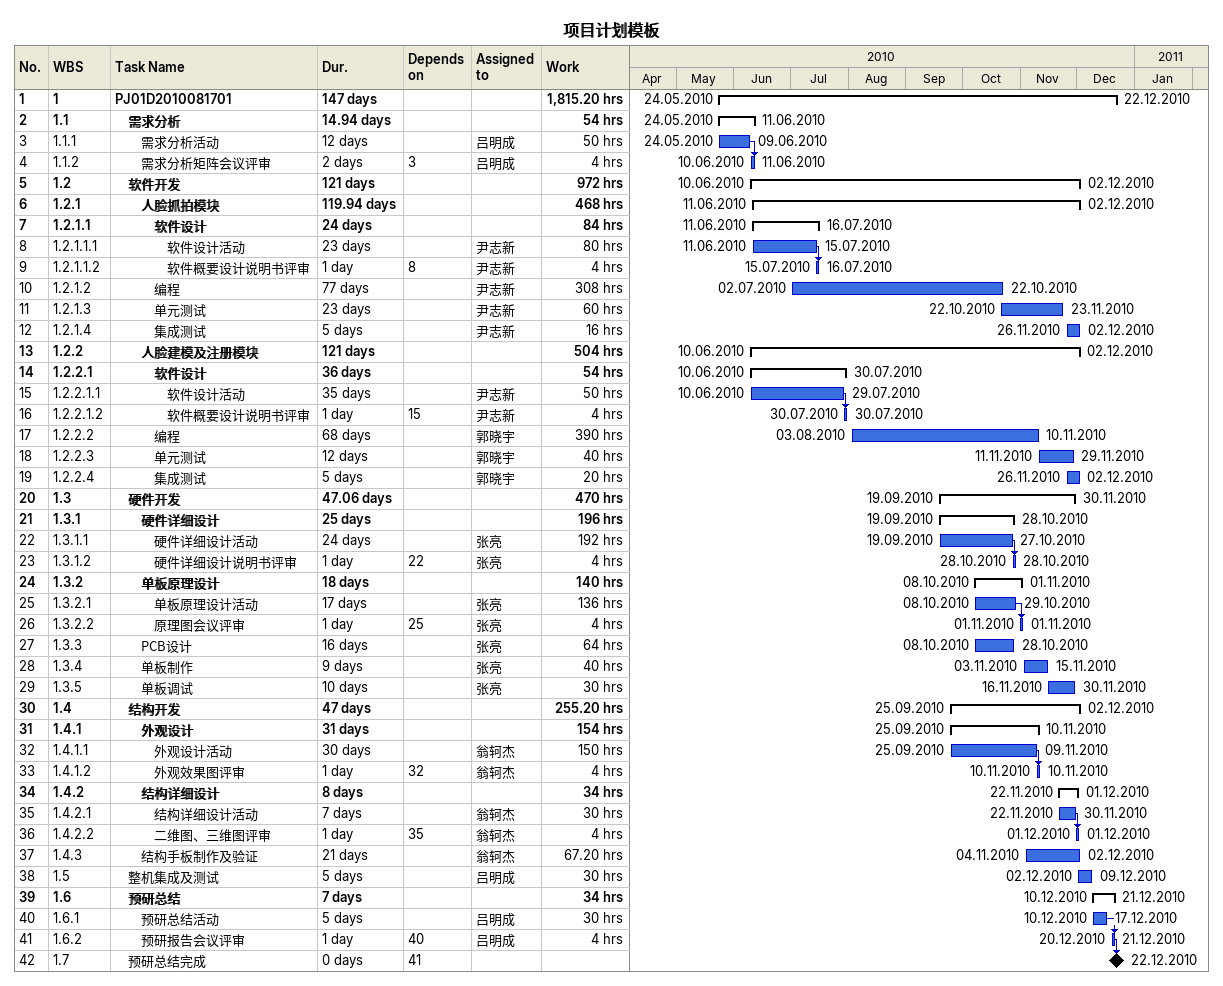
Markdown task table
项目计划模板

| ID | WBS | Task | Duration | Start | Finish | Predecessors | Resources | Work (h) |
|---|---|---|---|---|---|---|---|---|
| 1 | 1 | **PJ01D2010081701** | 147d | 2010-05-24 | 2010-12-22 |  |  | 1815.20 |
| 2 | 1.1 | **需求分析** | 14.94d | 2010-05-24 | 2010-06-11 |  |  | 54 |
| 3 | 1.1.1 | 需求分析活动 | 12d | 2010-05-24 | 2010-06-09 |  | 吕明成 | 50 |
| 4 | 1.1.2 | 需求分析矩阵会议评审 | 2d | 2010-06-10 | 2010-06-11 | 3 | 吕明成 | 4 |
| 5 | 1.2 | **软件开发** | 121d | 2010-06-10 | 2010-12-02 |  |  | 972 |
| 6 | 1.2.1 | **人脸抓拍模块** | 119.94d | 2010-06-11 | 2010-12-02 |  |  | 468 |
| 7 | 1.2.1.1 | **软件设计** | 24d | 2010-06-11 | 2010-07-16 |  |  | 84 |
| 8 | 1.2.1.1.1 | 软件设计活动 | 23d | 2010-06-11 | 2010-07-15 |  | 尹志新 | 80 |
| 9 | 1.2.1.1.2 | 软件概要设计说明书评审 | 1d | 2010-07-15 | 2010-07-16 | 8 | 尹志新 | 4 |
| 10 | 1.2.1.2 | 编程 | 77d | 2010-07-02 | 2010-10-22 |  | 尹志新 | 308 |
| 11 | 1.2.1.3 | 单元测试 | 23d | 2010-10-22 | 2010-11-23 |  | 尹志新 | 60 |
| 12 | 1.2.1.4 | 集成测试 | 5d | 2010-11-26 | 2010-12-02 |  | 尹志新 | 16 |
| 13 | 1.2.2 | **人脸建模及注册模块** | 121d | 2010-06-10 | 2010-12-02 |  |  | 504 |
| 14 | 1.2.2.1 | **软件设计** | 36d | 2010-06-10 | 2010-07-30 |  |  | 54 |
| 15 | 1.2.2.1.1 | 软件设计活动 | 35d | 2010-06-10 | 2010-07-29 |  | 尹志新 | 50 |
| 16 | 1.2.2.1.2 | 软件概要设计说明书评审 | 1d | 2010-07-30 | 2010-07-30 | 15 | 尹志新 | 4 |
| 17 | 1.2.2.2 | 编程 | 68d | 2010-08-03 | 2010-11-10 |  | 郭晓宇 | 390 |
| 18 | 1.2.2.3 | 单元测试 | 12d | 2010-11-11 | 2010-11-29 |  | 郭晓宇 | 40 |
| 19 | 1.2.2.4 | 集成测试 | 5d | 2010-11-26 | 2010-12-02 |  | 郭晓宇 | 20 |
| 20 | 1.3 | **硬件开发** | 47.06d | 2010-09-19 | 2010-11-30 |  |  | 470 |
| 21 | 1.3.1 | **硬件详细设计** | 25d | 2010-09-19 | 2010-10-28 |  |  | 196 |
| 22 | 1.3.1.1 | 硬件详细设计活动 | 24d | 2010-09-19 | 2010-10-27 |  | 张亮 | 192 |
| 23 | 1.3.1.2 | 硬件详细设计说明书评审 | 1d | 2010-10-28 | 2010-10-28 | 22 | 张亮 | 4 |
| 24 | 1.3.2 | **单板原理设计** | 18d | 2010-10-08 | 2010-11-01 |  |  | 140 |
| 25 | 1.3.2.1 | 单板原理设计活动 | 17d | 2010-10-08 | 2010-10-29 |  | 张亮 | 136 |
| 26 | 1.3.2.2 | 原理图会议评审 | 1d | 2010-11-01 | 2010-11-01 | 25 | 张亮 | 4 |
| 27 | 1.3.3 | PCB设计 | 16d | 2010-10-08 | 2010-10-28 |  | 张亮 | 64 |
| 28 | 1.3.4 | 单板制作 | 9d | 2010-11-03 | 2010-11-15 |  | 张亮 | 40 |
| 29 | 1.3.5 | 单板调试 | 10d | 2010-11-16 | 2010-11-30 |  | 张亮 | 30 |
| 30 | 1.4 | **结构开发** | 47d | 2010-09-25 | 2010-12-02 |  |  | 255.20 |
| 31 | 1.4.1 | **外观设计** | 31d | 2010-09-25 | 2010-11-10 |  |  | 154 |
| 32 | 1.4.1.1 | 外观设计活动 | 30d | 2010-09-25 | 2010-11-09 |  | 翁轲杰 | 150 |
| 33 | 1.4.1.2 | 外观效果图评审 | 1d | 2010-11-10 | 2010-11-10 | 32 | 翁轲杰 | 4 |
| 34 | 1.4.2 | **结构详细设计** | 8d | 2010-11-22 | 2010-12-01 |  |  | 34 |
| 35 | 1.4.2.1 | 结构详细设计活动 | 7d | 2010-11-22 | 2010-11-30 |  | 翁轲杰 | 30 |
| 36 | 1.4.2.2 | 二维图、三维图评审 | 1d | 2010-12-01 | 2010-12-01 | 35 | 翁轲杰 | 4 |
| 37 | 1.4.3 | 结构手板制作及验证 | 21d | 2010-11-04 | 2010-12-02 |  | 翁轲杰 | 67.20 |
| 38 | 1.5 | 整机集成及测试 | 5d | 2010-12-02 | 2010-12-09 |  | 吕明成 | 30 |
| 39 | 1.6 | **预研总结** | 7d | 2010-12-10 | 2010-12-21 |  |  | 34 |
| 40 | 1.6.1 | 预研总结活动 | 5d | 2010-12-10 | 2010-12-17 |  | 吕明成 | 30 |
| 41 | 1.6.2 | 预研报告会议评审 | 1d | 2010-12-20 | 2010-12-21 | 40 | 吕明成 | 4 |
| 42 | 1.7 | 预研总结完成 | 0d | 2010-12-22 | 2010-12-22 | 41 |  |  |
